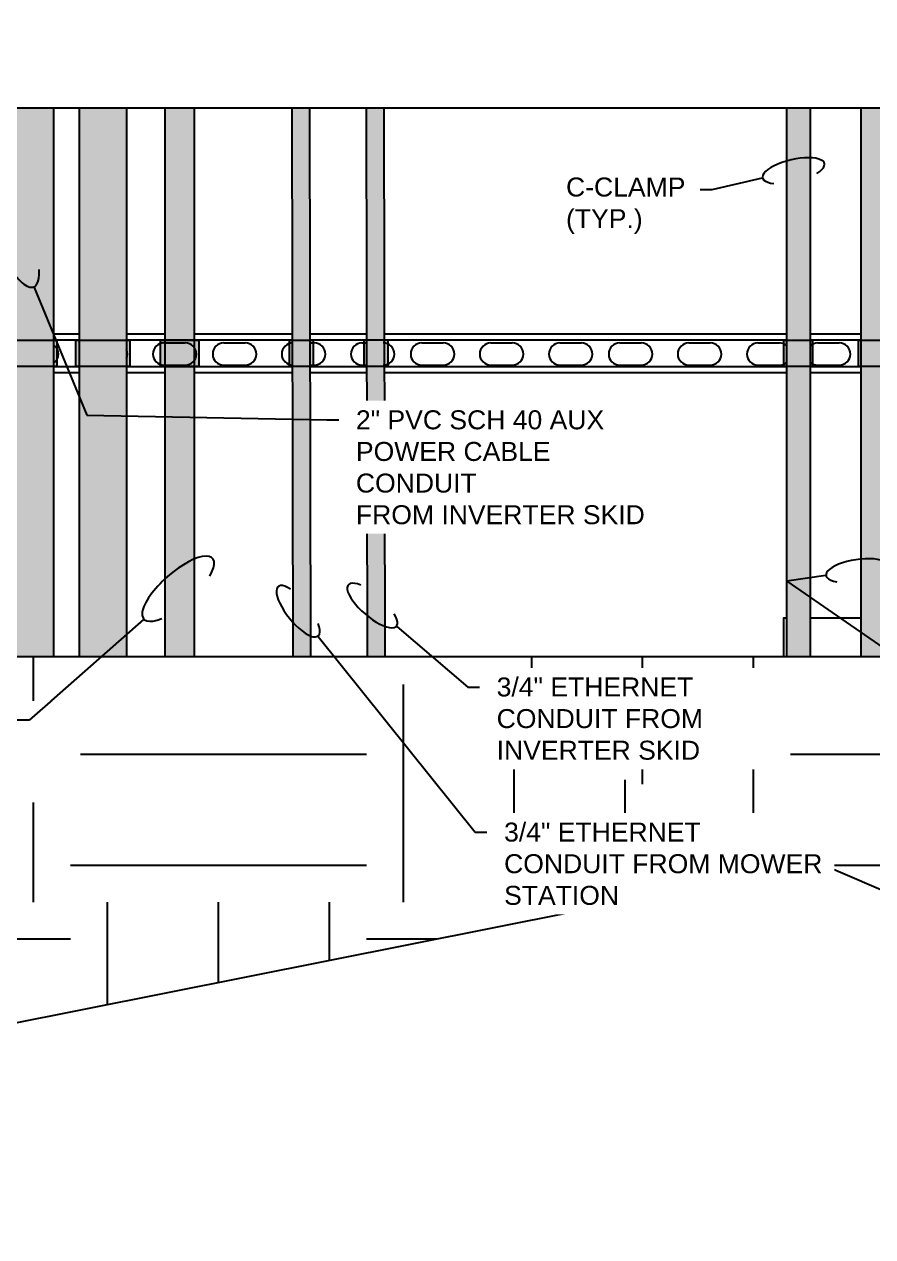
# Model space of a CAD drawing. Header units: feet. Extents: x -4 to 2246, y -9 to 1440.
# Drawn here: x 2141.12 to 2145.59, y 1376.72 to 1383.1 of the extents above; entities that cross this region are included whole.
import ezdxf
from ezdxf import colors
from ezdxf.entities.mleader import LeaderData, LeaderLine
from ezdxf.math import Vec2, Vec3

# ---------------------------------------------------------------- set-up
doc = ezdxf.new("R2010")
doc.units = ezdxf.units.FT
doc.header["$MEASUREMENT"] = 0
for name, color, linetype in [('9417_1-3$0$M25-UNISTRUT', 94, 'Continuous'), ('9417_1-3$0$UNISTRUT', 94, 'Continuous'), ('C-LINEWORK', 7, 'Continuous'), ('E-LV-EQUP', 211, 'Continuous'), ('EQUIPMENT_CON', 150, 'Continuous'), ('G-ANNO-TEXT', 1, 'Continuous')]:
    doc.layers.add(name, color=color, linetype=linetype)
doc.styles.add('NEI-A', font='arial.ttf')

# ---------------------------------------------------------------- blocks, each defined once
blk = doc.blocks.new('Equipment Callout Arrowhead .75')
at = {"color": 0}
blk.add_ellipse((-0.248, 0), major_axis=(0.743, 0), ratio=0.350959, start_param=-0.80282, end_param=3.944413, dxfattribs=at)

msp = doc.modelspace()

# ---------------------------------------------------------------- hatches: boundary and pattern name
at = {"transparency": 33554503}
h = msp.add_hatch(color=256, dxfattribs=at)
h.dxf.hatch_style = 1
h.paths.add_polyline_path([(2145.25784, 1386.392619), (2145.133203, 1386.392619), (2145.133203, 1384.84148, 0.01063895), (2145.25784, 1384.837072)])
h.paths.add_polyline_path([(2145.649981, 1386.392619), (2145.525344, 1386.392619), (2145.525344, 1384.845526, 0.01068425), (2145.649981, 1384.85786)])
h.paths.add_polyline_path([(2145.25784, 1384.765391, -0.01051468), (2145.133203, 1384.770758), (2145.133203, 1383.205156), (2145.25784, 1383.205156)])
h.paths.add_polyline_path([(2145.649981, 1384.782735, -0.01054699), (2145.525344, 1384.771573), (2145.525344, 1383.205156), (2145.649981, 1383.205156)])
h.paths.add_polyline_path([(2145.25784, 1382.664216), (2145.133203, 1382.664216), (2145.133203, 1379.772967), (2145.25784, 1379.772967)])
h.paths.add_polyline_path([(2145.649981, 1382.664216), (2145.525344, 1382.664216), (2145.525344, 1379.772967), (2145.649981, 1379.772967)])
h = msp.add_hatch(color=256, dxfattribs=at)
h.dxf.hatch_style = 1
edge = h.paths.add_edge_path()
edge.add_arc((2140.471438, 1386.16744), 1.850026, 230.4497157, 235.2926447, ccw=False)
edge.add_line((2139.293424, 1384.740947), (2139.293424, 1383.205156))
edge.add_line((2139.293424, 1383.205156), (2139.41806, 1383.205156))
edge.add_line((2139.41806, 1383.205156), (2139.41806, 1384.646587))
edge = h.paths.add_edge_path()
edge.add_arc((2141.646539, 1386.496354), 1.869832, 236.277062, 240.7565867, ccw=False)
edge.add_line((2140.608451, 1384.941155), (2140.608451, 1384.259006))
edge.add_arc((2141.058445, 1386.944468), 2.722903, 260.4875061, 263.1373714)
edge.add_line((2140.733087, 1384.241073), (2140.733087, 1384.864828))
edge = h.paths.add_edge_path()
edge.add_arc((2141.064966, 1386.960615), 2.84353, 260.7614578, 263.2975279, ccw=False)
edge.add_line((2140.608451, 1384.15397), (2140.608451, 1383.205156))
edge.add_line((2140.608451, 1383.205156), (2140.733087, 1383.205156))
edge.add_line((2140.733087, 1383.205156), (2140.733087, 1384.136519))
h.paths.add_polyline_path([(2141.274327, 1382.664216), (2141.025054, 1382.664216), (2141.025054, 1379.772967), (2141.274327, 1379.772967)])
h.paths.add_polyline_path([(2141.658221, 1382.664216), (2141.408948, 1382.664216), (2141.408948, 1379.772967), (2141.658221, 1379.772967)])
edge = h.paths.add_edge_path()
edge.add_arc((2141.120058, 1386.802366), 2.669779, 293.1867956, 296.1303163, ccw=False)
edge.add_line((2142.17123, 1384.348235), (2142.17123, 1383.205156))
edge.add_line((2142.17123, 1383.205156), (2142.295867, 1383.205156))
edge.add_line((2142.295867, 1383.205156), (2142.295867, 1384.405452))
edge = h.paths.add_edge_path()
edge.add_arc((2141.058445, 1386.944468), 2.81638, 319.6222499, 322.6465246, ccw=False)
edge.add_line((2143.203935, 1385.119949), (2143.208968, 1383.205156))
edge.add_line((2143.208968, 1383.205156), (2143.302719, 1383.205156))
edge.add_line((2143.302719, 1383.205156), (2143.297207, 1385.235684))
h.paths.add_polyline_path([(2143.015741, 1382.664501), (2142.922264, 1382.664501), (2142.927775, 1379.773252), (2143.021253, 1379.773252)])
h.paths.add_polyline_path([(2147.827128, 1385.503747), (2147.702605, 1385.503747), (2147.702492, 1383.205156), (2147.827128, 1383.205156)])
edge = h.paths.add_edge_path()
edge.add_arc((2141.630294, 1386.478468), 1.841052, 287.0867315, 291.1934197, ccw=False)
edge.add_line((2142.17123, 1384.718678), (2142.17123, 1384.45933))
edge.add_arc((2141.058445, 1386.944468), 2.722903, 294.1216956, 297.0295179)
edge.add_line((2142.295867, 1384.518981), (2142.295867, 1384.761935))
edge = h.paths.add_edge_path()
edge.add_arc((2141.569962, 1386.236591), 1.034564, 305.5336329, 314.5597939, ccw=False)
edge.add_line((2142.17123, 1385.394689), (2142.17123, 1384.816721))
edge.add_arc((2141.630294, 1386.478468), 1.747575, 288.0312269, 292.3866522)
edge.add_line((2142.295867, 1384.8626), (2142.295867, 1385.499445))
edge = h.paths.add_edge_path()
edge.add_arc((2141.073249, 1386.097274), 1.01029, 242.6087585, 250.3508243)
edge.add_line((2140.733529, 1385.145814), (2140.733087, 1384.978789))
edge.add_arc((2141.630294, 1386.478468), 1.747575, 234.2167222, 239.1093486, ccw=False)
edge.add_line((2140.608451, 1385.060775), (2140.608451, 1385.200252))
edge = h.paths.add_edge_path()
edge.add_line((2140.735644, 1385.945946), (2140.608451, 1385.945946))
edge.add_line((2140.608451, 1385.945946), (2140.608451, 1385.284654))
edge.add_arc((2141.069411, 1386.082335), 0.921292, 239.9774209, 248.6322812)
edge.add_line((2140.733736, 1385.224371), (2140.735644, 1385.945946))
edge = h.paths.add_edge_path()
edge.add_line((2139.149362, 1385.847656), (2138.993566, 1385.847656))
edge.add_line((2138.993566, 1385.847656), (2138.993566, 1385.16951))
edge.add_arc((2141.058445, 1386.944468), 2.722903, 220.6821718, 225.4830311)
edge.add_line((2139.149362, 1385.002921), (2139.149362, 1385.847656))
edge = h.paths.add_edge_path()
edge.add_line((2139.41806, 1385.847656), (2139.293424, 1385.847656))
edge.add_line((2139.293424, 1385.847656), (2139.293424, 1384.871089))
edge.add_arc((2141.058445, 1386.944468), 2.722903, 229.5929887, 232.9551713)
edge.add_line((2139.41806, 1384.771144), (2139.41806, 1385.847656))
h = msp.add_hatch(color=256, dxfattribs=at)
h.dxf.hatch_style = 1
h.paths.add_polyline_path([(2142.015495, 1382.664216), (2141.859699, 1382.664216), (2141.859699, 1379.772967), (2142.015495, 1379.772967)])
h = msp.add_hatch(color=256, dxfattribs=at)
h.dxf.hatch_style = 1
h.paths.add_polyline_path([(2142.623601, 1382.664216), (2142.530123, 1382.664216), (2142.535635, 1379.772967), (2142.629113, 1379.772967)])
at = {"layer": 'C-LINEWORK'}
h = msp.add_hatch(dxfattribs=at)
h.set_pattern_fill('EARTH', color=254, scale=6.231824)
h.set_pattern_definition([(0, (1293.834, 1026.574), (1.557956, 1.557956), [1.557956, -1.557956]), (0, (1293.834, 1027.1583), (1.557956, 1.557956), [1.557956, -1.557956]), (0, (1293.834, 1027.7425), (1.557956, 1.557956), [1.557956, -1.557956]), (90, (1294.0288, 1027.9373), (-1.557956, 1.557956), [1.557956, -1.557956]), (90, (1294.613, 1027.9373), (-1.557956, 1.557956), [1.557956, -1.557956]), (90, (1295.1972, 1027.9373), (-1.557956, 1.557956), [1.557956, -1.557956])])
h.paths.add_polyline_path([(2123.401659, 1379.772967), (2128.462184, 1377.596186), (2130.747582, 1377.857237), (2135.416325, 1376.71514), (2145.303195, 1378.684577), (2142.772933, 1379.772967), (2137.547891, 1379.772967), (2137.527751, 1377.813902), (2136.779932, 1377.813902), (2136.779932, 1379.772967)])
h = msp.add_hatch(dxfattribs=at)
h.set_pattern_fill('EARTH', color=254, scale=6.231824)
h.set_pattern_definition([(0, (1313.2053, 1026.574), (1.557956, 1.557956), [1.557956, -1.557956]), (0, (1313.2053, 1027.1583), (1.557956, 1.557956), [1.557956, -1.557956]), (0, (1313.2053, 1027.7425), (1.557956, 1.557956), [1.557956, -1.557956]), (90, (1313.4, 1027.9373), (-1.557956, 1.557956), [1.557956, -1.557956]), (90, (1313.9843, 1027.9373), (-1.557956, 1.557956), [1.557956, -1.557956]), (90, (1314.5685, 1027.9373), (-1.557956, 1.557956), [1.557956, -1.557956])])
h.paths.add_polyline_path([(2145.303195, 1378.684577), (2147.833457, 1377.596186), (2150.118855, 1377.857237), (2154.787598, 1376.71514), (2161.643793, 1379.772967), (2148.652633, 1379.773012), (2148.652633, 1377.813902), (2147.904814, 1377.813902), (2147.904814, 1379.773056), (2142.871922, 1379.773146)])
at = {"layer": 'EQUIPMENT_CON'}
h = msp.add_hatch(color=1, dxfattribs=at)
h.dxf.hatch_style = 1
h.paths.add_polyline_path([(2141.007488, 1381.43998), (2141.291892, 1381.43998), (2141.291892, 1381.299764), (2141.007488, 1381.299764)])
h = msp.add_hatch(color=1, dxfattribs=at)
h.dxf.hatch_style = 1
h.paths.add_polyline_path([(2141.391382, 1381.43998), (2141.675786, 1381.43998), (2141.675786, 1381.299764), (2141.391382, 1381.299764)])
h = msp.add_hatch(color=1, dxfattribs=at)
h.dxf.hatch_style = 1
h.paths.add_polyline_path([(2141.837786, 1381.43998), (2142.038992, 1381.43998), (2142.038992, 1381.299764), (2141.837786, 1381.299764)])
h = msp.add_hatch(color=1, dxfattribs=at)
h.dxf.hatch_style = 1
h.paths.add_polyline_path([(2142.517294, 1381.43998), (2142.641633, 1381.43998), (2142.641633, 1381.299764), (2142.517294, 1381.299764)])
h = msp.add_hatch(color=1, dxfattribs=at)
h.dxf.hatch_style = 1
h.paths.add_polyline_path([(2142.909433, 1381.440728), (2143.033772, 1381.440728), (2143.033772, 1381.300512), (2142.909433, 1381.300512)])
h = msp.add_hatch(color=1, dxfattribs=at)
h.dxf.hatch_style = 1
h.paths.add_polyline_path([(2145.119827, 1381.43998), (2145.271217, 1381.43998), (2145.271217, 1381.299764), (2145.119827, 1381.299764)])
h = msp.add_hatch(color=1, dxfattribs=at)
h.dxf.hatch_style = 1
h.paths.add_polyline_path([(2145.511968, 1381.43998), (2145.663358, 1381.43998), (2145.663358, 1381.299764), (2145.511968, 1381.299764)])

# ---------------------------------------------------------------- linework, layer by layer
for points in [[(2145.120342, 1379.772967), (2145.120342, 1379.976713), (2145.133203, 1379.976713)], [(2145.25784, 1379.976713), (2145.525344, 1379.976713)], [(2121.968222, 1379.772967), (2162.85261, 1379.772967)]]:
    msp.add_lwpolyline(points)
at = {"layer": '9417_1-3$0$M25-UNISTRUT'}
for points in [[(2141.408948, 1381.471139), (2141.274327, 1381.471139)], [(2141.408948, 1381.43998), (2141.274327, 1381.43998)], [(2141.859699, 1381.471139), (2141.658221, 1381.471139)], [(2142.924539, 1381.471139), (2142.625875, 1381.471139)], [(2142.924598, 1381.43998), (2142.625935, 1381.43998)], [(2145.525344, 1381.471139), (2145.25784, 1381.471139)], [(2145.525344, 1381.43998), (2145.25784, 1381.43998)], [(2141.274327, 1381.299764), (2141.408948, 1381.299764)], [(2141.658221, 1381.299764), (2142.532724, 1381.299764)], [(2142.626202, 1381.299764), (2142.924865, 1381.299764)], [(2143.018343, 1381.299764), (2145.133203, 1381.299764)], [(2145.25784, 1381.299764), (2145.525344, 1381.299764)], [(2141.274327, 1381.268605), (2141.408948, 1381.268605)], [(2141.658221, 1381.268605), (2141.859699, 1381.268605)], [(2142.015495, 1381.268605), (2142.532784, 1381.268605)], [(2142.626261, 1381.268605), (2142.924925, 1381.268605)], [(2143.018402, 1381.268605), (2145.133203, 1381.268605)], [(2145.25784, 1381.268605), (2145.525344, 1381.268605)]]:
    msp.add_lwpolyline(points, dxfattribs=at)
at = {"layer": '9417_1-3$0$UNISTRUT'}
for p, q in [((2141.855562, 1381.424279), (2141.968262, 1381.424279)), ((2142.170949, 1381.424279), (2142.283649, 1381.424279)), ((2142.625965, 1381.424279), (2142.647227, 1381.424279)), ((2142.898107, 1381.424279), (2142.924628, 1381.424279)), ((2143.213493, 1381.424279), (2143.326193, 1381.424279)), ((2143.577072, 1381.424279), (2143.689772, 1381.424279)), ((2143.940651, 1381.424279), (2144.053351, 1381.424279)), ((2144.256037, 1381.424279), (2144.368737, 1381.424279)), ((2144.619616, 1381.424279), (2144.732316, 1381.424279)), ((2144.983195, 1381.424279), (2145.095895, 1381.424279)), ((2145.298582, 1381.424279), (2145.411281, 1381.424279)), ((2141.855562, 1381.307315), (2141.968262, 1381.307315)), ((2142.170949, 1381.307315), (2142.283649, 1381.307315)), ((2142.626188, 1381.307315), (2142.647227, 1381.307315)), ((2142.898107, 1381.307315), (2142.924851, 1381.307315)), ((2143.213493, 1381.307315), (2143.326193, 1381.307315)), ((2143.577072, 1381.307315), (2143.689772, 1381.307315)), ((2143.940651, 1381.307315), (2144.053351, 1381.307315)), ((2144.256037, 1381.307315), (2144.368737, 1381.307315)), ((2144.619616, 1381.307315), (2144.732316, 1381.307315)), ((2144.983195, 1381.307315), (2145.095895, 1381.307315)), ((2145.298582, 1381.307315), (2145.411281, 1381.307315))]:
    msp.add_line(p, q, dxfattribs=at)
for centre, start, end in [((2141.241104, 1381.365797), 304.6160808, 55.3839192), ((2141.855562, 1381.365797), 90, 270), ((2141.968262, 1381.365797), 270, 90), ((2142.170949, 1381.365797), 90, 270), ((2142.283649, 1381.365797), 270, 90), ((2142.534528, 1381.365797), 90, 270), ((2142.647227, 1381.365797), 270, 90), ((2142.898107, 1381.365797), 90, 270), ((2143.010806, 1381.365797), 270, 90), ((2143.213493, 1381.365797), 90, 270), ((2143.326193, 1381.365797), 270, 90), ((2143.577072, 1381.365797), 90, 270), ((2143.689772, 1381.365797), 270, 90), ((2143.940651, 1381.365797), 90, 270), ((2144.053351, 1381.365797), 270, 90), ((2144.256037, 1381.365797), 90, 270), ((2144.368737, 1381.365797), 270, 90), ((2144.619616, 1381.365797), 90, 270), ((2144.732316, 1381.365797), 270, 90), ((2144.983195, 1381.365797), 90, 270), ((2145.095895, 1381.365797), 50.3607606, 90), ((2145.298582, 1381.365797), 90, 134.1590982), ((2145.411281, 1381.365797), 270, 90), ((2141.604683, 1381.365797), 336.270049, 23.729951), ((2145.095895, 1381.365797), 270, 309.6392394), ((2145.298582, 1381.365797), 225.8409018, 270)]:
    msp.add_arc(centre, 0.058482, start, end, dxfattribs=at)
at = {"layer": 'C-LINEWORK'}
for points in [[(2123.401659, 1379.772967), (2128.462184, 1377.596186), (2130.747582, 1377.857237), (2135.416325, 1376.71514), (2145.303195, 1378.684577)], [(2145.303195, 1378.684577), (2147.833457, 1377.596186), (2150.118855, 1377.857237), (2154.787598, 1376.71514), (2161.643793, 1379.772967)]]:
    msp.add_lwpolyline(points, dxfattribs=at)
at = {"layer": 'E-LV-EQUP'}
msp.add_lwpolyline([(2148.378444, 1383.205156), (2136.951323, 1383.205156), (2136.951323, 1382.664216), (2148.378444, 1382.664216)], dxfattribs=at)
at = {"layer": 'EQUIPMENT_CON', "color": 1}
for points in [[(2141.274327, 1382.664216), (2141.274327, 1379.772967)], [(2141.408948, 1382.664216), (2141.408948, 1379.772967)], [(2141.658221, 1382.664216), (2141.658221, 1379.772967)], [(2141.859699, 1382.664216), (2141.859699, 1379.772967)], [(2142.015495, 1382.664216), (2142.015495, 1379.772967)], [(2142.535635, 1379.773252), (2142.530123, 1382.664501)], [(2142.629112, 1379.77343), (2142.6236, 1382.664679)], [(2142.927775, 1379.773252), (2142.922264, 1382.664501)], [(2143.021253, 1379.77343), (2143.015741, 1382.664679)], [(2145.133203, 1382.664216), (2145.133203, 1379.772967)], [(2145.25784, 1382.664216), (2145.25784, 1379.772967)], [(2145.525344, 1382.664216), (2145.525344, 1379.772967)]]:
    msp.add_lwpolyline(points, dxfattribs=at)
for points in [[(2141.007488, 1381.43998), (2141.291892, 1381.43998), (2141.291892, 1381.299764), (2141.007488, 1381.299764)], [(2141.391382, 1381.43998), (2141.675786, 1381.43998), (2141.675786, 1381.299764), (2141.391382, 1381.299764)], [(2141.837786, 1381.43998), (2142.038992, 1381.43998), (2142.038992, 1381.299764), (2141.837786, 1381.299764)], [(2142.517294, 1381.43998), (2142.641633, 1381.43998), (2142.641633, 1381.299764), (2142.517294, 1381.299764)], [(2142.909433, 1381.440728), (2143.033772, 1381.440728), (2143.033772, 1381.300512), (2142.909433, 1381.300512)], [(2145.119827, 1381.43998), (2145.271217, 1381.43998), (2145.271217, 1381.299764), (2145.119827, 1381.299764)], [(2145.511968, 1381.43998), (2145.663358, 1381.43998), (2145.663358, 1381.299764), (2145.511968, 1381.299764)]]:
    msp.add_lwpolyline(points, close=True, dxfattribs=at)

# ---------------------------------------------------------------- next in the draw order: leaders
at = {"layer": 'G-ANNO-TEXT'}
ml = msp.add_multileader_mtext('Standard', dxfattribs=at)
ml.set_content('\\A1;1-1/2" 120VAC POWER CABLE CONDUIT', color=256, style='NEI-A')
ml.set_leader_properties()
ml.set_arrow_properties(name='Equipment Callout Arrowhead .75')
ml.build(insert=Vec2(0, 0))
ml.multileader.update_dxf_attribs({"dogleg_length": 0.0625, "arrow_head_size": 0.225})
ctx = ml.context
ctx.base_point, ctx.char_height, ctx.arrow_head_size, ctx.landing_gap_size, ctx.plane_origin = Vec3(2149.200456, 1382.955422), 0.1, 0.225, 0.09, Vec3(2086.255835, 1319.05425)
notes = []
notes.append((ctx, [(1, (1, 1, 0), (2149.137956, 1382.955422), (1, 0), 0.0625, [(3, [(2140.612989, 1383.835153), (2142.175688, 1383.869081), (2137.877385, 1383.880086), (2139.282423, 1383.583501), (2147.755984, 1383.478273), (2147.755984, 1383.478273)], 0, [])])]))
ctx.mtext.insert, ctx.mtext.width, ctx.mtext.flow_direction = Vec3(2149.290456, 1383.006275), 1.63032895, 5
ctx.mtext.has_bg_fill, ctx.mtext.bg_color, ctx.mtext.bg_scale_factor, ctx.mtext.bg_transparency, ctx.mtext.use_window_bg_color = 1, -1027028792, 1.5, 0, 1
ml = msp.add_multileader_mtext('Standard', dxfattribs=at)
ml.set_content('\\A1;2" PVC SCH 40 AUX POWER CABLE CONDUIT\\PFROM INVERTER SKID', color=256, style='NEI-A')
ml.set_leader_properties()
ml.set_arrow_properties(name='Equipment Callout Arrowhead .75')
ml.build(insert=Vec2(0, 0))
ml.multileader.update_dxf_attribs({"dogleg_length": 0.0625, "arrow_head_size": 0.325})
ctx = ml.context
ctx.base_point, ctx.char_height, ctx.arrow_head_size, ctx.landing_gap_size, ctx.plane_origin = Vec3(2142.776461, 1381.018737), 0.1, 0.325, 0.09, Vec3(2087.180968, 1317.95617)
notes.append((ctx, [(1, (1, 1, 0), (2142.713961, 1381.018737), (1, 0), 0.0625, [(0, [(2141.047911, 1382.017804), (2141.449684, 1381.044266)], 0, [])])]))
ctx.mtext.insert, ctx.mtext.width, ctx.mtext.flow_direction = Vec3(2142.866461, 1381.069589), 1.64362778, 5
ctx.mtext.has_bg_fill, ctx.mtext.bg_color, ctx.mtext.bg_scale_factor, ctx.mtext.bg_transparency, ctx.mtext.use_window_bg_color = 1, -1027028792, 1.5, 0, 1
ml = msp.add_multileader_mtext('Standard', dxfattribs=at)
ml.set_content('\\A1;1-1/4" FIBER CABLE INTERDUCT', color=256, style='NEI-A')
ml.set_leader_properties()
ml.set_arrow_properties(name='Equipment Callout Arrowhead .75')
ml.build(insert=Vec2(0, 0))
ml.multileader.update_dxf_attribs({"dogleg_length": 0.0625, "arrow_head_size": 0.325})
ctx = ml.context
ctx.base_point, ctx.char_height, ctx.arrow_head_size, ctx.landing_gap_size, ctx.plane_origin = Vec3(2140.102153, 1379.436313), 0.1, 0.325, 0.09, Vec3(2089.008197, 1313.249603)
notes.append((ctx, [(0, (1, 1, 0), (2141.145881, 1379.436313), (-1, 0), 0.0625, [(1, [(2141.990968, 1380.18329)], 0, [])])]))
ctx.mtext.insert, ctx.mtext.width, ctx.mtext.defined_height, ctx.mtext.flow_direction = Vec3(2140.192153, 1379.487166), 1.17260341, 0.352699, 5
ctx.mtext.has_bg_fill, ctx.mtext.bg_color, ctx.mtext.bg_scale_factor, ctx.mtext.bg_transparency, ctx.mtext.use_window_bg_color = 1, -1027028792, 1.5, 0, 1
ml = msp.add_multileader_mtext('Standard', dxfattribs=at)
ml.set_content('\\A1;3/4" ETHERNET CONDUIT FROM INVERTER SKID', color=256, style='NEI-A')
ml.set_leader_properties()
ml.set_arrow_properties(name='Equipment Callout Arrowhead .75')
ml.build(insert=Vec2(0, 0))
ml.multileader.update_dxf_attribs({"dogleg_length": 0.0625, "arrow_head_size": 0.225})
ctx = ml.context
ctx.base_point, ctx.char_height, ctx.arrow_head_size, ctx.landing_gap_size, ctx.plane_origin = Vec3(2143.517553, 1379.611179), 0.1, 0.225, 0.09, Vec3(2096.046574, 1315.735285)
notes.append((ctx, [(1, (1, 1, 0), (2143.455053, 1379.611179), (1, 0), 0.0625, [(1, [(2142.910544, 1380.07744)], 0, [])])]))
ctx.mtext.insert, ctx.mtext.width, ctx.mtext.flow_direction = Vec3(2143.607553, 1379.662032), 1.41139819, 5
ctx.mtext.has_bg_fill, ctx.mtext.bg_color, ctx.mtext.bg_scale_factor, ctx.mtext.bg_transparency, ctx.mtext.use_window_bg_color = 1, -1027028792, 1.5, 0, 1
for ctx, leaders in notes:
    for number, flags, end, landing, length, lines in leaders:
        leader = LeaderData()
        leader.index, (leader.has_last_leader_line, leader.has_dogleg_vector, leader.attachment_direction) = number, flags
        leader.last_leader_point, leader.dogleg_vector, leader.dogleg_length = Vec3(end), Vec3(landing), length
        for number, points, colour, breaks in lines:
            line = LeaderLine()
            line.index, line.vertices, line.color, line.breaks = number, Vec3.list(points), colors.encode_raw_color(colour), breaks
            leader.lines.append(line)
        ctx.leaders.append(leader)

# ---------------------------------------------------------------- next in the draw order: linework, layer by layer
at = {"layer": '9417_1-3$0$M25-UNISTRUT'}
for p, q in [((2142.532457, 1381.43998), (2141.658221, 1381.43998)), ((2142.532398, 1381.471139), (2142.015495, 1381.471139)), ((2145.133203, 1381.471139), (2143.018016, 1381.471139)), ((2145.133203, 1381.43998), (2143.018076, 1381.43998))]:
    msp.add_line(p, q, dxfattribs=at)

# ---------------------------------------------------------------- next in the draw order: leaders
at = {"layer": 'G-ANNO-TEXT'}
ml = msp.add_multileader_mtext('Standard', dxfattribs=at)
ml.set_content('\\A1;C-CLAMP (TYP.)', color=256, style='NEI-A')
ml.set_leader_properties()
ml.set_arrow_properties(name='Equipment Callout Arrowhead .75')
ml.build(insert=Vec2(0, 0))
ml.multileader.update_dxf_attribs({"dogleg_length": 0.0625, "arrow_head_size": 0.225})
ctx = ml.context
ctx.base_point, ctx.char_height, ctx.arrow_head_size, ctx.landing_gap_size, ctx.plane_origin = Vec3(2143.882807, 1382.231344), 0.1, 0.225, 0.09, Vec3(2093.57527, 1315.690292)
notes = []
notes.append((ctx, [(0, (1, 1, 0), (2144.740996, 1382.231344), (-1, 0), 0.0625, [(1, [(2145.225088, 1382.344486)], 0, [])])]))
ctx.mtext.insert, ctx.mtext.width, ctx.mtext.defined_height, ctx.mtext.flow_direction = Vec3(2143.972807, 1382.296044), 0.72096938, 0.359562, 5
ctx.mtext.has_bg_fill, ctx.mtext.bg_color, ctx.mtext.bg_scale_factor, ctx.mtext.bg_transparency, ctx.mtext.use_window_bg_color = 1, -1027028792, 1.5, 0, 1
ml = msp.add_multileader_mtext('Standard', dxfattribs=at)
ml.set_content('\\A1;3/4" ETHERNET CONDUIT FROM MOWER STATION', color=256, style='NEI-A')
ml.set_leader_properties()
ml.set_arrow_properties(name='Equipment Callout Arrowhead .75')
ml.build(insert=Vec2(0, 0))
ml.multileader.update_dxf_attribs({"dogleg_length": 0.0625, "arrow_head_size": 0.225})
ctx = ml.context
ctx.base_point, ctx.char_height, ctx.arrow_head_size, ctx.landing_gap_size, ctx.plane_origin = Vec3(2143.556635, 1378.846525), 0.1, 0.225, 0.09, Vec3(2092.073239, 1315.733886)
notes.append((ctx, [(1, (1, 1, 0), (2143.494135, 1378.846525), (1, 0), 0.0625, [(1, [(2142.527243, 1380.054318)], 0, [])])]))
ctx.mtext.insert, ctx.mtext.width, ctx.mtext.flow_direction = Vec3(2143.646635, 1378.897377), 1.68901579, 5
ctx.mtext.has_bg_fill, ctx.mtext.bg_color, ctx.mtext.bg_scale_factor, ctx.mtext.bg_transparency, ctx.mtext.use_window_bg_color = 1, -1027028792, 1.5, 0, 1
for ctx, leaders in notes:
    for number, flags, end, landing, length, lines in leaders:
        leader = LeaderData()
        leader.index, (leader.has_last_leader_line, leader.has_dogleg_vector, leader.attachment_direction) = number, flags
        leader.last_leader_point, leader.dogleg_vector, leader.dogleg_length = Vec3(end), Vec3(landing), length
        for number, points, colour, breaks in lines:
            line = LeaderLine()
            line.index, line.vertices, line.color, line.breaks = number, Vec3.list(points), colors.encode_raw_color(colour), breaks
            leader.lines.append(line)
        ctx.leaders.append(leader)

# ---------------------------------------------------------------- next in the draw order: leaders
ml = msp.add_multileader_mtext('Standard', dxfattribs=at)
ml.set_content('\\A1;COMMUNICATION CONDUITS FOR MET SENSORS IN THE ARRAYS', color=256, style='NEI-A')
ml.set_leader_properties()
ml.set_arrow_properties(name='Equipment Callout Arrowhead .75')
ml.build(insert=Vec2(0, 0))
ml.multileader.update_dxf_attribs({"dogleg_length": 0.0625, "arrow_head_size": 0.225})
ctx = ml.context
ctx.base_point, ctx.char_height, ctx.arrow_head_size, ctx.landing_gap_size, ctx.plane_origin = Vec3(2146.210737, 1379.467207), 0.1, 0.225, 0.09, Vec3(2098.824633, 1315.735285)
notes = []
notes.append((ctx, [(1, (1, 1, 0), (2146.148237, 1379.467207), (1, 0), 0.0625, [(0, [(2145.562768, 1380.232521), (2145.135055, 1380.168937)], 0, [])])]))
ctx.mtext.insert, ctx.mtext.width, ctx.mtext.defined_height, ctx.mtext.flow_direction = Vec3(2146.300737, 1379.51806), 1.50641837, 0.762361, 5
ctx.mtext.has_bg_fill, ctx.mtext.bg_color, ctx.mtext.bg_scale_factor, ctx.mtext.bg_transparency, ctx.mtext.use_window_bg_color = 1, -1027028792, 1.5, 0, 1
for ctx, leaders in notes:
    for number, flags, end, landing, length, lines in leaders:
        leader = LeaderData()
        leader.index, (leader.has_last_leader_line, leader.has_dogleg_vector, leader.attachment_direction) = number, flags
        leader.last_leader_point, leader.dogleg_vector, leader.dogleg_length = Vec3(end), Vec3(landing), length
        for number, points, colour, breaks in lines:
            line = LeaderLine()
            line.index, line.vertices, line.color, line.breaks = number, Vec3.list(points), colors.encode_raw_color(colour), breaks
            leader.lines.append(line)
        ctx.leaders.append(leader)

doc.saveas('drawing.dxf')
